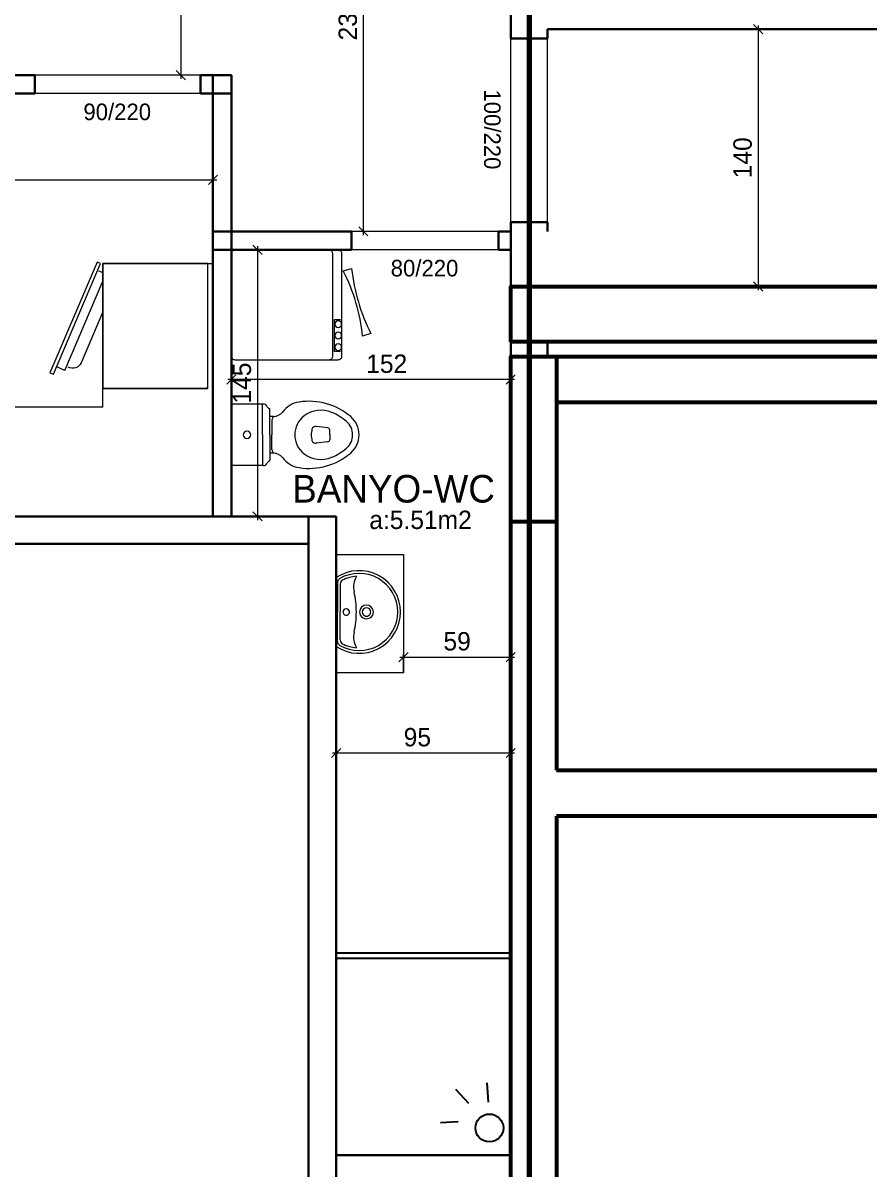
# Model space of a CAD drawing. Header units: centimetres. Extents: x 562865 to 1310255, y -148070 to 32737.
# Drawn here: x 621516 to 621977, y 23945 to 24569 of the extents above; entities that cross this region are included whole.
import ezdxf
from ezdxf.enums import TextEntityAlignment as Align

# ---------------------------------------------------------------- set-up
doc = ezdxf.new("R2010")
doc.units = ezdxf.units.CM
doc.header["$LTSCALE"] = 2.5
doc.layers.get('0').update_dxf_attribs({"color": 86})
for name, color, linetype in [('alan', 7, 'Continuous'), ('kapi-yazi', 7, 'Continuous'), ('mahal', 7, 'Continuous')]:
    doc.layers.add(name, color=color, linetype=linetype)
for name, color, linetype, lineweight in [('DUVAR', 4, 'Continuous', 30), ('duvar-kesim', 7, 'Continuous', 0), ('GÖRÜNÜŞLER', 96, 'Continuous', 25), ('iç ölçü', 106, 'Continuous', 18), ('kolon', 1, 'Continuous', 53)]:
    doc.layers.add(name, color=color, linetype=linetype, lineweight=lineweight)
doc.styles.add('PINAR', font='comic.ttf')
doc.dimstyles.new('TEMİZ ÖLÇÜ', dxfattribs={"dimtxt": 10, "dimasz": 5, "dimexe": 1.8, "dimexo": 0.625, "dimgap": 3, "dimtad": 1, "dimdec": 0, "dimrnd": 0.5, "dimzin": 1, "dimdsep": 46, "dimtxsty": 'PINAR', "dimblk": 'OBLIQUE', "dimcen": 0.9, "dimdle": 2, "dimclrd": 256, "dimclre": 256, "dimclrt": 7, "dimadec": 0, "dimazin": 0, "dimtfac": 1, "dimtdec": 0, "dimtofl": 0, "dimtmove": 2, "dimatfit": 2, "dimfxl": 10, "dimfxlon": 1, "dimlwd": -1, "dimlwe": -1, "dimarcsym": 0})

# ---------------------------------------------------------------- blocks, each defined once
blk = doc.blocks.new('_Oblique')
at = {"color": 0, "linetype": 'ByBlock', "lineweight": -2}
blk.add_line((-0.5, -0.5), (0.5, 0.5), dxfattribs=at)
blk = doc.blocks.new('*D1456')
at = {"layer": 'Defpoints', "color": 0}
for p in [(621908.64, 24565.49), (621908.64, 24425.49), (621916.4, 24425.49)]:
    blk.add_point(p, dxfattribs=at)
at = {"layer": 'iç ölçü'}
for p, q in [((621916.4, 24567.49), (621916.4, 24423.49)), ((621909.26, 24565.49), (621918.2, 24565.49)), ((621909.26, 24425.49), (621918.2, 24425.49))]:
    blk.add_line(p, q, dxfattribs=at)
at = {"layer": 'iç ölçü', "linetype": 'ByBlock', "xscale": 5, "yscale": 5, "zscale": 5}
for p, rotation in [((621916.4, 24565.49), 90), ((621916.4, 24425.49), 270)]:
    blk.add_blockref('_Oblique', p, dxfattribs=dict(at, rotation=rotation))
at = {"layer": 'iç ölçü', "color": 7, "insert": (621907.99, 24495.49), "char_height": 10, "attachment_point": 5, "rotation": 90, "style": 'PINAR'}
blk.add_mtext('140', dxfattribs=at)
blk = doc.blocks.new('*D1540')
at = {"layer": 'Defpoints', "color": 0}
for p in [(621166.46, 24486.97), (621619.78, 24486.97), (621619.78, 24483.48)]:
    blk.add_point(p, dxfattribs=at)
at = {"layer": 'iç ölçü'}
for p, q in [((621166.46, 24486.35), (621166.46, 24481.68)), ((621619.78, 24486.35), (621619.78, 24481.68)), ((621164.46, 24483.48), (621621.78, 24483.48))]:
    blk.add_line(p, q, dxfattribs=at)
at = {"layer": 'iç ölçü', "linetype": 'ByBlock', "xscale": 5, "yscale": 5, "zscale": 5, "rotation": 180}
blk.add_blockref('_Oblique', (621166.46, 24483.48), dxfattribs=at)
at = {"layer": 'iç ölçü', "linetype": 'ByBlock', "xscale": 5, "yscale": 5, "zscale": 5}
blk.add_blockref('_Oblique', (621619.78, 24483.48), dxfattribs=at)
at = {"layer": 'iç ölçü', "color": 7, "insert": (621393.12, 24491.97), "char_height": 10, "attachment_point": 5, "style": 'PINAR'}
blk.add_mtext('454', dxfattribs=at)
blk = doc.blocks.new('*D1542')
at = {"layer": 'Defpoints', "color": 0}
for p in [(621639.44, 24790.49), (621602.27, 24540.49), (621613.57, 24540.49)]:
    blk.add_point(p, dxfattribs=at)
at = {"layer": 'iç ölçü'}
for p, q in [((621602.27, 24792.49), (621602.27, 24538.49)), ((621612.27, 24790.49), (621600.47, 24790.49)), ((621612.27, 24540.49), (621600.47, 24540.49))]:
    blk.add_line(p, q, dxfattribs=at)
at = {"layer": 'iç ölçü', "linetype": 'ByBlock', "xscale": 5, "yscale": 5, "zscale": 5}
for p, rotation in [((621602.27, 24790.49), 90), ((621602.27, 24540.49), 270)]:
    blk.add_blockref('_Oblique', p, dxfattribs=dict(at, rotation=rotation))
at = {"layer": 'iç ölçü', "color": 7, "insert": (621593.79, 24665.49), "char_height": 10, "attachment_point": 5, "rotation": 90, "style": 'PINAR'}
blk.add_mtext('250', dxfattribs=at)
blk = doc.blocks.new('*D1543')
at = {"layer": 'Defpoints', "color": 0}
for p in [(621647.88, 24445.49), (621644.02, 24300.49), (621647.88, 24300.49)]:
    blk.add_point(p, dxfattribs=at)
at = {"layer": 'iç ölçü'}
for p, q in [((621647.25, 24445.49), (621642.22, 24445.49)), ((621644.02, 24447.49), (621644.02, 24298.49)), ((621647.25, 24300.49), (621642.22, 24300.49))]:
    blk.add_line(p, q, dxfattribs=at)
at = {"layer": 'iç ölçü', "linetype": 'ByBlock', "xscale": 5, "yscale": 5, "zscale": 5}
for p, rotation in [((621644.02, 24445.49), 90), ((621644.02, 24300.49), 270)]:
    blk.add_blockref('_Oblique', p, dxfattribs=dict(at, rotation=rotation))
at = {"layer": 'iç ölçü', "color": 7, "insert": (621635.53, 24372.99), "char_height": 10, "attachment_point": 5, "rotation": 90, "style": 'PINAR'}
blk.add_mtext('145', dxfattribs=at)
blk = doc.blocks.new('*D1544')
at = {"layer": 'Defpoints', "color": 0}
for p in [(621725.78, 24685.49), (621701.57, 24455.49), (621734.31, 24455.49)]:
    blk.add_point(p, dxfattribs=at)
at = {"layer": 'iç ölçü'}
for p, q in [((621711.57, 24685.49), (621699.77, 24685.49)), ((621701.57, 24687.49), (621701.57, 24453.49)), ((621711.57, 24455.49), (621699.77, 24455.49))]:
    blk.add_line(p, q, dxfattribs=at)
at = {"layer": 'iç ölçü', "linetype": 'ByBlock', "xscale": 5, "yscale": 5, "zscale": 5}
for p, rotation in [((621701.57, 24685.49), 90), ((621701.57, 24455.49), 270)]:
    blk.add_blockref('_Oblique', p, dxfattribs=dict(at, rotation=rotation))
at = {"layer": 'iç ölçü', "color": 7, "insert": (621693.16, 24570.49), "char_height": 10, "attachment_point": 5, "rotation": 90, "style": 'PINAR'}
blk.add_mtext('230', dxfattribs=at)
blk = doc.blocks.new('*D1549')
at = {"layer": 'Defpoints', "color": 0}
for p in [(621686.78, 24198.23), (621781.78, 24198.23), (621781.78, 24171.79)]:
    blk.add_point(p, dxfattribs=at)
at = {"layer": 'iç ölçü'}
for p, q in [((621686.78, 24181.79), (621686.78, 24169.99)), ((621781.78, 24181.79), (621781.78, 24169.99)), ((621684.78, 24171.79), (621783.78, 24171.79))]:
    blk.add_line(p, q, dxfattribs=at)
at = {"layer": 'iç ölçü', "linetype": 'ByBlock', "xscale": 5, "yscale": 5, "zscale": 5, "rotation": 180}
blk.add_blockref('_Oblique', (621686.78, 24171.79), dxfattribs=at)
at = {"layer": 'iç ölçü', "linetype": 'ByBlock', "xscale": 5, "yscale": 5, "zscale": 5}
blk.add_blockref('_Oblique', (621781.78, 24171.79), dxfattribs=at)
at = {"layer": 'iç ölçü', "color": 7, "insert": (621730.98, 24180.33), "char_height": 10, "attachment_point": 5, "style": 'PINAR'}
blk.add_mtext('95', dxfattribs=at)
blk = doc.blocks.new('*D1550')
at = {"layer": 'Defpoints', "color": 0}
for p in [(621629.78, 24374.96), (621629.78, 24352.71), (621781.78, 24342.49)]:
    blk.add_point(p, dxfattribs=at)
at = {"layer": 'iç ölçü'}
for p, q in [((621783.78, 24374.96), (621627.78, 24374.96)), ((621629.78, 24364.96), (621629.78, 24376.76)), ((621781.78, 24364.96), (621781.78, 24376.76))]:
    blk.add_line(p, q, dxfattribs=at)
at = {"layer": 'iç ölçü', "linetype": 'ByBlock', "xscale": 5, "yscale": 5, "zscale": 5, "rotation": 180}
blk.add_blockref('_Oblique', (621629.78, 24374.96), dxfattribs=at)
at = {"layer": 'iç ölçü', "linetype": 'ByBlock', "xscale": 5, "yscale": 5, "zscale": 5}
blk.add_blockref('_Oblique', (621781.78, 24374.96), dxfattribs=at)
at = {"layer": 'iç ölçü', "color": 7, "insert": (621714.31, 24383.44), "char_height": 10, "attachment_point": 5, "style": 'PINAR'}
blk.add_mtext('152', dxfattribs=at)
blk = doc.blocks.new('Lav-1')
for p, q in [((-18.7083, 0), (18.7083, 0)), ((-15.105, -2.2), (0, -2.2)), ((15.105, -2.2), (0, -2.2))]:
    blk.add_line(p, q)
at = {"color": 8}
for p in [(-15.9925, -0.7), (15.9925, -0.7)]:
    blk.add_line(p, (0, -0.7), dxfattribs=at)
for centre, radius, start, end in [((0, -12.5), 22.5, 146.251011, 270), ((0, -12.5), 22.5, 270, 33.748989), ((0, -12.5), 19.5, 152.688782, 175.764074), ((-15.105, -4.7), 2.5, 90, 152.688782), ((15.105, -4.7), 2.5, 27.311218, 90), ((0, -12.5), 19.5, 4.235926, 27.311218), ((-13.5377, -21.504), 12, 77.387843, 119.499625), ((0, 39), 50, 257.387843, 270), ((0, 39), 50, 270, 282.612157), ((13.5377, -21.504), 12, 60.500375, 102.612157)]:
    blk.add_arc(centre, radius, start, end)
for centre, radius, start, end in [((0, -12.5), 21, 149.821029, 270), ((-15.9925, -3.2), 2.5, 90, 149.821029), ((0, -5.5), 1.75, 90, 270), ((0, -12.5), 21, 270, 30.178971), ((0, -5.5), 1.75, 270, 90), ((15.9925, -3.2), 2.5, 30.178971, 90), ((0, -16.5), 3.75, 90, 270), ((0, -16.5), 2.3, 90, 270), ((0, -16.5), 3.75, 270, 90), ((0, -16.5), 2.3, 270, 90)]:
    blk.add_arc(centre, radius, start, end, dxfattribs=at)
blk = doc.blocks.new('Klozet-1')
for p, q in [((16.75, 0), (-16.75, 0)), ((16.75, -17.5), (16.75, 0)), ((-16.75, -17.5), (-16.75, 0)), ((0, -17), (-16.75, -17)), ((0, -17), (16.75, -17)), ((0, -21), (-13.8398, -21)), ((-10, -23), (-10, -21)), ((-8.0157, -22.0272), (0, -22.0272)), ((0, -21), (13.8397, -21)), ((8.0156, -22.0272), (0, -22.0272)), ((10, -23), (10, -21)), ((-3.7475, -52.5499), (-4.5772, -46.068)), ((3.7475, -52.5499), (4.5771, -46.068)), ((0, -53.5), (-2.7488, -53.5)), ((0, -53.5), (2.7487, -53.5))]:
    blk.add_line(p, q)
for centre, radius, start, end in [((0, -8.5), 2, 90, 270), ((0, -8.5), 2, 270, 90), ((-14.75, -17.5), 2, 180, 245.214224), ((14.75, -17.5), 2, 294.785776, 0), ((-16.6366, -21.5854), 2.5, 21.212156, 65.214224), ((-13.8398, -20.5), 0.5, 201.212156, 270), ((-16, -23), 6, 306.869898, 0), ((-8.0157, -24.0272), 2, 90, 176.416678), ((8.0156, -24.0272), 2, 3.583322, 90), ((16, -23), 6, 180, 233.130102), ((13.8397, -20.5), 0.5, 270, 338.787844), ((16.6365, -21.5854), 2.5, 114.785776, 158.787844), ((-4, -39), 14, 126.869898, 171.135952), ((4, -39), 14, 8.864048, 53.130102), ((16.7492, -42.2359), 35, 171.135952, 220.418686), ((0, -47.5), 13, 90, 142.16423), ((0, -47.5), 13, 37.83577, 90), ((-16.7492, -42.2359), 35, 319.581314, 8.864048), ((1.5795, -48.7268), 15, 142.16423, 203.165473), ((0.8071, -60.4236), 17, 92.721352, 103.10266), ((-0.8072, -60.4236), 17, 76.89734, 87.278648), ((-1.5796, -48.7268), 15, 336.834527, 37.83577), ((-2.5933, -45.8141), 2, 103.10266, 187.293703), ((2.5933, -45.8141), 2, 352.706297, 76.89734), ((16.7492, -42.2359), 31.5, 203.165473, 220.418686), ((-2.7488, -52.5), 1, 182.862405, 270), ((2.7487, -52.5), 1, 270, 357.137595), ((-16.7492, -42.2359), 31.5, 319.581314, 336.834527), ((0, -56.5), 13, 220.418686, 270), ((0, -56.5), 9.5, 220.418686, 270), ((0, -56.5), 9.5, 270, 319.581314), ((0, -56.5), 13, 270, 319.581314)]:
    blk.add_arc(centre, radius, start, end)
blk = doc.blocks.new('C.Mak')
at = {"color": 8}
for p, q in [((25.69, -56.11), (8.15, -56.11)), ((8.15, -56.11), (8.15, -59.29)), ((25.69, -59.29), (25.69, -56.11))]:
    blk.add_line(p, q, dxfattribs=at)
blk.add_lwpolyline([(-27.67, 0, 0.414214), (-29.72, -2.05), (-29.72, -57.95, 0.414214), (-27.67, -60), (28.23, -60, 0.414214), (30.28, -57.95), (30.28, -2.05, 0.414214), (28.23, 0)], format="xyb", close=True)
blk.add_lwpolyline([(-29.72, -52.95, 0.414214), (-27.67, -55), (28.23, -55, 0.414214), (30.28, -52.95)], format="xyb")
blk.add_lwpolyline([(15.87, -75.96), (17.21, -71.43, -0.091234), (-18.18, -60.91), (-19.53, -65.44, -0.091234)], format="xyb", close=True, dxfattribs=at)
for centre in [(10.72, -58.18), (16.92, -58.18), (23.32, -58.18)]:
    blk.add_circle(centre, 1.82, dxfattribs=at)
blk = doc.blocks.new('*D1553')
at = {"layer": 'Defpoints', "color": 0}
for p in [(621781.78, 24223.92), (621723.48, 24215.38), (621781.78, 24215.38)]:
    blk.add_point(p, dxfattribs=at)
at = {"layer": 'iç ölçü'}
for p, q in [((621721.48, 24223.92), (621783.78, 24223.92)), ((621723.48, 24216), (621723.48, 24225.72)), ((621781.78, 24216), (621781.78, 24225.72))]:
    blk.add_line(p, q, dxfattribs=at)
at = {"layer": 'iç ölçü', "linetype": 'ByBlock', "xscale": 5, "yscale": 5, "zscale": 5, "rotation": 180}
blk.add_blockref('_Oblique', (621723.48, 24223.92), dxfattribs=at)
at = {"layer": 'iç ölçü', "linetype": 'ByBlock', "xscale": 5, "yscale": 5, "zscale": 5}
blk.add_blockref('_Oblique', (621781.78, 24223.92), dxfattribs=at)
at = {"layer": 'iç ölçü', "color": 7, "insert": (621752.63, 24232.47), "char_height": 10, "attachment_point": 5, "style": 'PINAR'}
blk.add_mtext('59', dxfattribs=at)
blk = doc.blocks.new('Buzdlb')
at = {"linetype": 'Continuous'}
for p, q in [((-33.99, -61), (-33.99, -4.04)), ((-33.99, -4.04), (-33.99, -61)), ((28.3, -1), (-28.3, -1)), ((34.01, -4.04), (34.01, -61)), ((-33.29, -61), (-33.99, -61)), ((-33.99, -61), (-33.29, -61)), ((34.01, -61), (-33.29, -61)), ((34.79, -64.1), (-25.43, -89.69))]:
    blk.add_line(p, q, dxfattribs=at)
blk.add_line((-33.99, -61), (34.01, -61))
at = {"color": 8, "linetype": 'Continuous'}
for p, q in [((-26.21, -87.87), (34.01, -62.27)), ((-24.1, -81.65), (24.5, -61)), ((7.7, -61), (-19.95, -72.75)), ((30.09, -63.29), (29.12, -61)), ((34.01, -62.27), (34.79, -64.1)), ((-24.1, -81.65), (-22.42, -85.6)), ((-25.43, -89.69), (-26.21, -87.87))]:
    blk.add_line(p, q, dxfattribs=at)
at = {"linetype": 'Continuous'}
blk.add_lwpolyline([(34.01, -4.04), (-33.29, -4.04), (-33.99, -4.04), (-33.29, -4.04)], dxfattribs=at)
at = {"color": 8, "linetype": 'Continuous'}
blk.add_arc((-17.99, -77.35), 5, 113.02175, 209.58833, dxfattribs=at)

msp = doc.modelspace()

# ---------------------------------------------------------------- linework, layer by layer
at = {"layer": 'DUVAR'}
for p, q in [((621781.78, 24560.41), (621781.78, 24575.49)), ((621976.78, 24565.49), (621801.78, 24565.49)), ((621976.78, 24565.49), (621801.78, 24565.49)), ((621801.78, 24560.41), (621801.78, 24565.49)), ((621976.78, 24565.49), (622151.78, 24565.49)), ((621801.78, 24560.41), (621781.78, 24560.41)), ((621522.92, 24540.49), (621056.46, 24540.49)), ((621522.92, 24540.49), (621522.92, 24530.49)), ((621629.78, 24540.49), (621612.92, 24540.49)), ((621612.92, 24540.49), (621612.92, 24530.49)), ((621619.78, 24540.49), (621619.78, 24300.49)), ((621629.78, 24540.49), (621629.78, 24300.49)), ((621522.92, 24530.49), (621056.46, 24530.49)), ((621629.78, 24530.49), (621612.92, 24530.49)), ((621695.18, 24455.49), (621619.78, 24455.49)), ((621695.18, 24455.49), (621695.18, 24445.49)), ((621781.78, 24455.49), (621775.18, 24455.49)), ((621775.18, 24455.49), (621775.18, 24445.49)), ((621781.78, 24455.49), (621781.78, 24460.41)), ((621801.78, 24460.41), (621781.78, 24460.41)), ((621781.78, 24387.49), (621781.78, 24457.96)), ((621781.78, 24387.49), (621781.78, 24457.96)), ((621801.78, 24455.49), (621801.78, 24460.41)), ((621695.18, 24445.49), (621619.78, 24445.49)), ((621781.78, 24445.49), (621775.18, 24445.49)), ((621801.78, 24387.49), (621801.78, 24395.49)), ((621151.46, 24300.49), (621686.78, 24300.49)), ((621671.78, 24300.49), (621671.78, 23945.49)), ((621686.78, 24300.49), (621686.78, 23590.49)), ((621056.46, 24285.49), (621671.78, 24285.49)), ((621781.78, 23952.99), (621686.78, 23952.99)), ((621781.78, 23952.99), (621686.78, 23952.99)), ((621671.78, 23605.49), (621671.78, 23945.49)), ((621686.78, 23590.49), (621686.78, 23945.49)), ((621686.78, 23945.49), (621686.78, 23590.49))]:
    msp.add_line(p, q, dxfattribs=at)
at = {"layer": 'duvar-kesim'}
for p, q in [((621781.78, 24460.41), (621781.78, 24560.41)), ((621801.78, 24460.41), (621801.78, 24560.41)), ((621612.92, 24540.49), (621522.92, 24540.49)), ((621612.92, 24530.49), (621522.92, 24530.49)), ((621775.18, 24455.49), (621695.18, 24455.49)), ((621775.18, 24445.49), (621695.18, 24445.49))]:
    msp.add_line(p, q, dxfattribs=at)
at = {"layer": 'GÖRÜNÜŞLER'}
for p, q in [((621781.78, 24062.99), (621686.78, 24062.99)), ((621781.78, 24059.99), (621686.78, 24059.99)), ((621758.98, 23981.15), (621751.94, 23988.71)), ((621758.98, 23981.15), (621751.94, 23988.71)), ((621769.67, 23981.93), (621768.89, 23992.36)), ((621769.67, 23981.93), (621768.89, 23992.36)), ((621753.25, 23971.25), (621743.6, 23970.73)), ((621753.25, 23971.25), (621743.6, 23970.73))]:
    msp.add_line(p, q, dxfattribs=at)
msp.add_circle((621770.2, 23967.86), 7.58, dxfattribs=at)
msp.add_circle((621770.2, 23967.86), 7.58, dxfattribs=at)
at = {"layer": 'iç ölçü'}
for p, q in [((621559.78, 24359.79), (621559.78, 24437.99)), ((621559.78, 24437.99), (621619.78, 24437.99)), ((621559.78, 24359.79), (621166.46, 24359.79))]:
    msp.add_line(p, q, dxfattribs=at)
msp.add_lwpolyline([(621671.78, 23945.49), (621671.78, 24285.49), (621056.46, 24285.49), (621056.46, 25163.21), (621976.78, 25163.21)], dxfattribs=at)
msp.add_lwpolyline([(621723.48, 24215.38), (621686.78, 24215.38), (621686.78, 24279.75), (621723.48, 24279.75)], close=True, dxfattribs=at)
at = {"layer": 'kolon'}
for p, q in [((621781.78, 23912.49), (621781.78, 24387.49)), ((621781.78, 24387.49), (622021.78, 24387.49)), ((622021.78, 24362.49), (621806.78, 24362.49)), ((621806.78, 24362.49), (621806.78, 24162.49)), ((621806.78, 24162.49), (622021.78, 24162.49)), ((621806.78, 24137.49), (621806.78, 23937.49)), ((622021.78, 24137.49), (621806.78, 24137.49))]:
    msp.add_line(p, q, dxfattribs=at)
at = {"layer": 'kolon', "color": 6, "lineweight": 100}
msp.add_lwpolyline([(621791.78, 23315.49), (622161.78, 23315.49), (622161.78, 24575.49), (621791.78, 24575.49)], close=True, dxfattribs=at)
at = {"layer": 'kolon'}
for points in [[(621781.78, 24395.49), (621781.78, 24425.49), (622021.78, 24425.49), (622021.78, 24395.49)], [(621806.78, 24297.49), (621781.78, 24297.49), (621781.78, 24387.49), (621806.78, 24387.49)]]:
    msp.add_lwpolyline(points, close=True, dxfattribs=at)

# ---------------------------------------------------------------- block references
at = {"layer": 'iç ölçü', "xscale": -1}
for name, p, rotation in [('C.Mak', (621629.78, 24415.77), 90), ('Buzdlb', (621620.78, 24403.98), 270)]:
    msp.add_blockref(name, p, dxfattribs=dict(at, rotation=rotation))
at = {"layer": 'iç ölçü'}
for name, p, rotation in [('Klozet-1', (621629.78, 24344.82), 90), ('Lav-1', (621686.78, 24248.48), 90.00000001334021)]:
    msp.add_blockref(name, p, dxfattribs=dict(at, rotation=rotation))

# ---------------------------------------------------------------- texts
at = {"layer": 'alan', "style": 'PINAR'}
msp.add_text('a:5.51m2', height=10, dxfattribs=at).set_placement((621732.71, 24293.6), align=Align.CENTER)
at = {"layer": 'kapi-yazi', "style": 'PINAR'}
msp.add_text('100/220', height=9, rotation=270, dxfattribs=at).set_placement((621771.78, 24510.94), align=Align.MIDDLE_CENTER)
for s, p in [('90/220', (621567.67, 24520.49)), ('80/220', (621734.89, 24435.49))]:
    msp.add_text(s, height=9, dxfattribs=at).set_placement(p, align=Align.MIDDLE_CENTER)
at = {"layer": 'mahal', "style": 'PINAR'}
msp.add_text('BANYO-WC', height=15, dxfattribs=at).set_placement((621718.02, 24307.99), align=Align.CENTER)

# ---------------------------------------------------------------- dimensions: what is measured, and where the dimension line sits
at = {"layer": 'iç ölçü'}
for base, p1, p2, angle, picture, middle in [((621602.27, 24540.49), (621639.44, 24790.49), (621613.57, 24540.49), 90, '*D1542', (621593.79, 24665.49)), ((621701.57, 24455.49), (621725.78, 24685.49), (621734.31, 24455.49), 90, '*D1544', (621693.16, 24570.49)), ((621916.4, 24425.49), (621908.64, 24565.49), (621908.64, 24425.49), 90, '*D1456', (621907.99, 24495.49)), ((621619.78, 24483.48), (621166.46, 24486.97), (621619.78, 24486.97), 180, '*D1540', (621393.12, 24491.97)), ((621644.02, 24300.49), (621647.88, 24445.49), (621647.88, 24300.49), 90, '*D1543', (621635.53, 24372.99)), ((621781.78, 24223.92), (621723.48, 24215.38), (621781.78, 24215.38), 180, '*D1553', (621752.63, 24232.47))]:
    dim = msp.add_linear_dim(base=base, p1=p1, p2=p2, angle=angle, dimstyle='TEMİZ ÖLÇÜ', override={"dimarcsym": 1}, dxfattribs=at)
    dim.commit()
    dim.dimension.update_dxf_attribs({"geometry": picture, "text_midpoint": middle})
for base, p1, p2, picture, middle in [((621629.78, 24374.96), (621781.78, 24342.49), (621629.78, 24352.71), '*D1550', (621714.31, 24383.44)), ((621781.78, 24171.79), (621686.78, 24198.23), (621781.78, 24198.23), '*D1549', (621730.98, 24180.33))]:
    dim = msp.add_linear_dim(base=base, p1=p1, p2=p2, angle=180, dimstyle='TEMİZ ÖLÇÜ', override={"dimarcsym": 1}, dxfattribs=at)
    dim.commit()
    dim.dimension.update_dxf_attribs({"geometry": picture, "text_midpoint": middle, "dimtype": 160})

doc.saveas('drawing.dxf')
